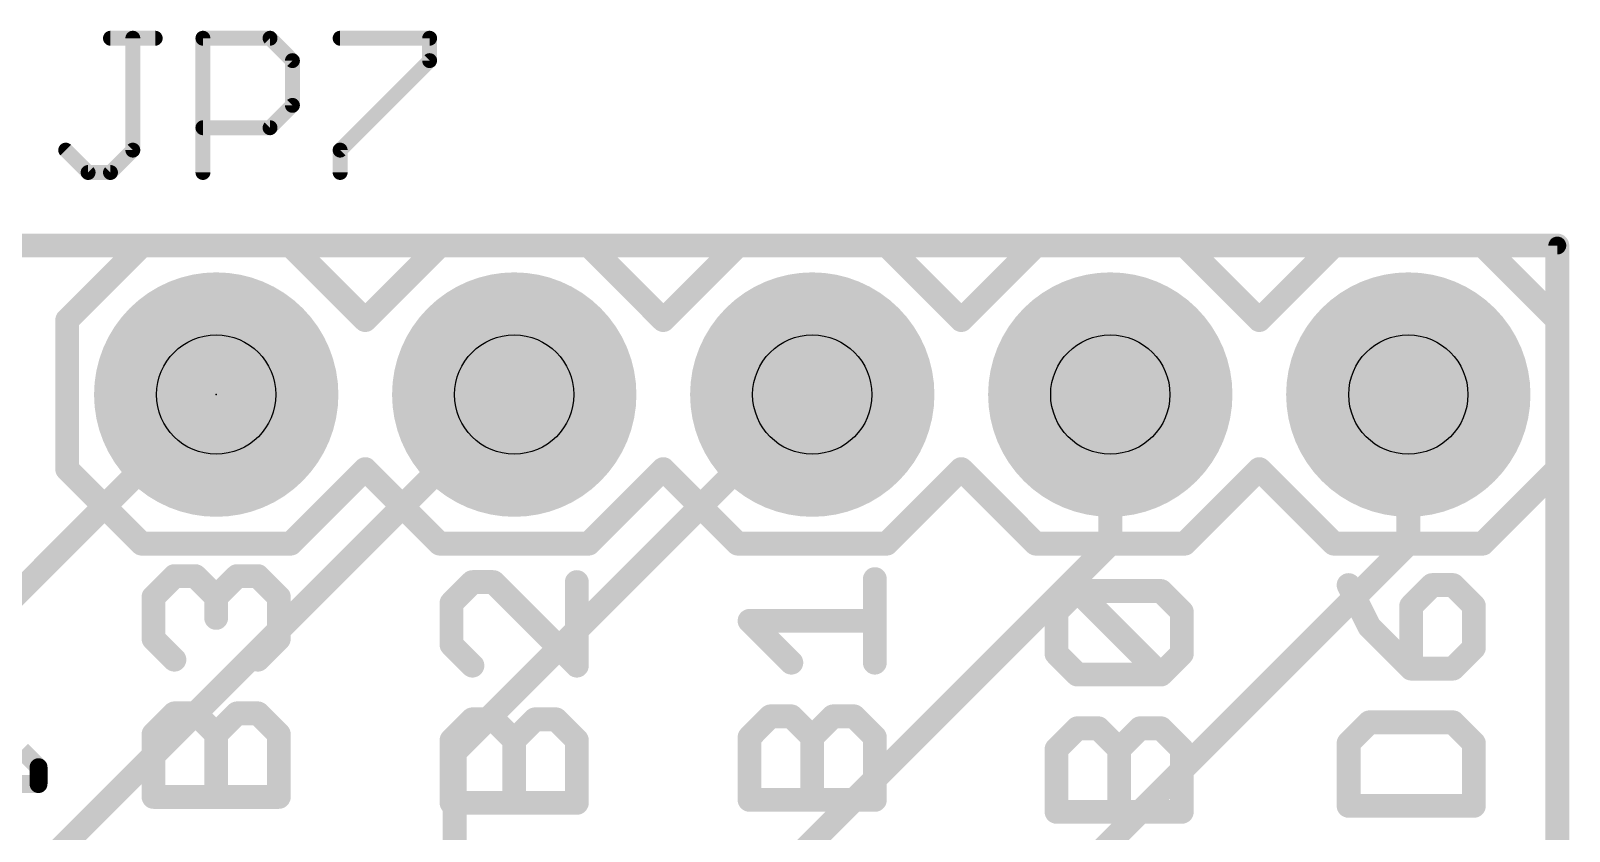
# Model space of a CAD drawing. Extents: x -98 to 45, y 0 to 29.
# Drawn here: x 30.17 to 43.28, y 19.14 to 25.96 of the extents above; entities that cross this region are included whole.
import ezdxf

# ---------------------------------------------------------------- set-up
doc = ezdxf.new("R2010")
doc.units = 0
for name, color, linetype in [('1', 12, 'CONTINUOUS'), ('16', 132, 'CONTINUOUS'), ('17', 110, 'CONTINUOUS'), ('20', 53, 'CONTINUOUS'), ('21', 53, 'CONTINUOUS'), ('23', 53, 'CONTINUOUS'), ('25', 253, 'CONTINUOUS'), ('29', 253, 'CONTINUOUS'), ('30', 253, 'CONTINUOUS'), ('44', 253, 'CONTINUOUS'), ('51', 53, 'CONTINUOUS')]:
    doc.layers.add(name, color=color, linetype=linetype)

# ---------------------------------------------------------------- blocks, each defined once
blk = doc.blocks.new('RECT')
blk.add_solid([(-0.5, -0.5), (0.5, -0.5), (-0.5, 0.5), (0.5, 0.5)])
blk = doc.blocks.new('ROUNDP')
at = {"const_width": 0.5}
blk.add_lwpolyline([(0, -0.25, 1), (0, 0.25, 1), (0, -0.25)], format="xyb", dxfattribs=at)

msp = doc.modelspace()

# ---------------------------------------------------------------- linework, layer by layer
at = {"layer": '1', "const_width": 0.2032}
for points in [[(0, 24.13), (43.18, 24.13)], [(15.24, 24.13), (43.18, 24.13)], [(43.18, 24.13), (43.18, 0)], [(43.18, 24.13), (43.18, 10.16)]]:
    msp.add_lwpolyline(points, dxfattribs=at)
at = {"layer": '1', "const_width": 0.1016}
for points in [[(43.2308, 24.13, 1), (43.1292, 24.13)], [(43.2308, 24.13, 1), (43.1292, 24.13)], [(43.18, 24.0792, 1), (43.18, 24.1808)], [(43.18, 24.0792, 1), (43.18, 24.1808)]]:
    msp.add_lwpolyline(points, format="xyb", dxfattribs=at)
at = {"layer": '16', "const_width": 0.2032}
for points in [[(0, 24.13), (43.18, 24.13)], [(43.18, 24.13), (43.18, 0)], [(31.75, 22.86), (27.813, 18.923)], [(34.29, 22.86), (29.972, 18.542)], [(33.782, 19.812), (36.83, 22.86)], [(39.37, 21.59), (39.37, 22.86)], [(41.91, 21.59), (41.91, 22.86)], [(35.56, 17.78), (39.37, 21.59)], [(36.83, 16.51), (41.91, 21.59)], [(33.782, 12.7), (33.782, 19.812)]]:
    msp.add_lwpolyline(points, dxfattribs=at)
at = {"layer": '16', "const_width": 0.1016}
for points in [[(43.2308, 24.13, 1), (43.1292, 24.13)], [(43.18, 24.0792, 1), (43.18, 24.1808)], [(31.7859, 22.8241, 1), (31.7141, 22.8959)], [(34.3259, 22.8241, 1), (34.2541, 22.8959)], [(36.8659, 22.8241, 1), (36.7941, 22.8959)], [(39.4208, 22.86, 1), (39.3192, 22.86)], [(41.9608, 22.86, 1), (41.8592, 22.86)], [(39.3192, 21.59, 1), (39.4208, 21.59)], [(39.4059, 21.5541, 1), (39.3341, 21.6259)], [(41.8592, 21.59, 1), (41.9608, 21.59)], [(41.9459, 21.5541, 1), (41.8741, 21.6259)], [(33.8328, 19.812, 1), (33.7312, 19.812)], [(33.7461, 19.8479, 1), (33.8179, 19.7761)]]:
    msp.add_lwpolyline(points, format="xyb", dxfattribs=at)
at = {"layer": '20', "const_width": 0.1524}
for points in [[(43.18, 24.13), (0, 24.13)], [(43.18, 0), (43.18, 24.13)]]:
    msp.add_lwpolyline(points, dxfattribs=at)
at = {"layer": '20', "const_width": 0.0762}
for points in [[(43.2181, 24.13, 1), (43.1419, 24.13)], [(43.18, 24.0919, 1), (43.18, 24.1681)]]:
    msp.add_lwpolyline(points, format="xyb", dxfattribs=at)
at = {"layer": '21'}
for points, const_width in [([(31.115, 24.13), (30.48, 23.495)], 0.2032), ([(31.115, 24.13), (32.385, 24.13)], 0.2032), ([(32.385, 24.13), (33.02, 23.495)], 0.2032), ([(33.02, 23.495), (33.655, 24.13)], 0.2032), ([(33.655, 24.13), (34.925, 24.13)], 0.2032), ([(34.925, 24.13), (35.56, 23.495)], 0.2032), ([(35.56, 23.495), (36.195, 24.13)], 0.2032), ([(36.195, 24.13), (37.465, 24.13)], 0.2032), ([(37.465, 24.13), (38.1, 23.495)], 0.2032), ([(38.735, 24.13), (38.1, 23.495)], 0.2032), ([(38.735, 24.13), (40.005, 24.13)], 0.2032), ([(40.005, 24.13), (40.64, 23.495)], 0.2032), ([(40.64, 23.495), (41.275, 24.13)], 0.2032), ([(41.275, 24.13), (42.545, 24.13)], 0.2032), ([(42.545, 24.13), (43.18, 23.495)], 0.2032), ([(30.48, 23.495), (30.48, 22.225)], 0.2032), ([(43.18, 23.495), (43.18, 22.225)], 0.2032), ([(30.48, 22.225), (31.115, 21.59)], 0.2032), ([(33.02, 22.225), (32.385, 21.59)], 0.2032), ([(33.655, 21.59), (33.02, 22.225)], 0.2032), ([(35.56, 22.225), (34.925, 21.59)], 0.2032), ([(36.195, 21.59), (35.56, 22.225)], 0.2032), ([(38.1, 22.225), (37.465, 21.59)], 0.2032), ([(38.1, 22.225), (38.735, 21.59)], 0.2032), ([(40.64, 22.225), (40.005, 21.59)], 0.2032), ([(41.275, 21.59), (40.64, 22.225)], 0.2032), ([(43.18, 22.225), (42.545, 21.59)], 0.2032), ([(32.385, 21.59), (31.115, 21.59)], 0.2032), ([(34.925, 21.59), (33.655, 21.59)], 0.2032), ([(37.465, 21.59), (36.195, 21.59)], 0.2032), ([(40.005, 21.59), (38.735, 21.59)], 0.2032), ([(42.545, 21.59), (41.275, 21.59)], 0.2032), ([(31.2157, 21.1353), (31.3936, 21.3132)], 0.2032), ([(31.3936, 21.3132), (31.5716, 21.3132)], 0.2032), ([(31.5716, 21.3132), (31.7495, 21.1353)], 0.2032), ([(31.7495, 21.1353), (31.9275, 21.3132)], 0.2032), ([(31.9275, 21.3132), (32.1055, 21.3132)], 0.2032), ([(32.1055, 21.3132), (32.2834, 21.1353)], 0.2032), ([(37.3634, 20.576), (37.3634, 21.2878)], 0.2032), ([(33.9336, 21.2624), (33.7557, 21.0845)], 0.2032), ([(34.1116, 21.2624), (33.9336, 21.2624)], 0.2032), ([(34.8234, 20.5506), (34.1116, 21.2624)], 0.2032), ([(34.8234, 21.2624), (34.8234, 20.5506)], 0.2032), ([(38.9119, 21.0083), (39.0898, 21.1862)], 0.2032), ([(39.0898, 21.1862), (39.8017, 21.1862)], 0.2032), ([(39.8017, 20.4744), (39.0898, 21.1862)], 0.2032), ([(39.8017, 21.1862), (39.9796, 21.0083)], 0.2032), ([(41.4011, 21.237), (41.579, 20.8811)], 0.2032), ([(42.1129, 21.237), (41.9349, 21.0591)], 0.2032), ([(42.2908, 21.237), (42.1129, 21.237)], 0.2032), ([(42.4688, 21.0591), (42.2908, 21.237)], 0.2032), ([(31.2157, 20.7793), (31.2157, 21.1353)], 0.2032), ([(31.7495, 21.1353), (31.7495, 20.9573)], 0.2032), ([(32.2834, 21.1353), (32.2834, 20.7793)], 0.2032), ([(33.7557, 21.0845), (33.7557, 20.7285)], 0.2032), ([(41.9349, 21.0591), (41.9349, 20.5252)], 0.2032), ([(42.4688, 20.7031), (42.4688, 21.0591)], 0.2032), ([(36.6516, 20.576), (36.2957, 20.9319)], 0.2032), ([(36.2957, 20.9319), (37.3634, 20.9319)], 0.2032), ([(38.9119, 20.6523), (38.9119, 21.0083)], 0.2032), ([(39.9796, 21.0083), (39.9796, 20.6523)], 0.2032), ([(41.579, 20.8811), (41.9349, 20.5252)], 0.2032), ([(31.3936, 20.6014), (31.2157, 20.7793)], 0.2032), ([(32.2834, 20.7793), (32.1055, 20.6014)], 0.2032), ([(33.7557, 20.7285), (33.9336, 20.5506)], 0.2032), ([(39.0898, 20.4744), (38.9119, 20.6523)], 0.2032), ([(39.9796, 20.6523), (39.8017, 20.4744)], 0.2032), ([(42.2908, 20.5252), (42.4688, 20.7031)], 0.2032), ([(41.9349, 20.5252), (42.2908, 20.5252)], 0.2032), ([(39.8017, 20.4744), (39.0898, 20.4744)], 0.2032), ([(31.2157, 19.9659), (31.3936, 20.1438)], 0.2032), ([(31.3936, 20.1438), (31.5716, 20.1438)], 0.2032), ([(31.5716, 20.1438), (31.7495, 19.9659)], 0.2032), ([(31.7495, 19.9659), (31.9275, 20.1438)], 0.2032), ([(31.9275, 20.1438), (32.1055, 20.1438)], 0.2032), ([(32.1055, 20.1438), (32.2834, 19.9659)], 0.2032), ([(33.7557, 19.9151), (33.9336, 20.093)], 0.2032), ([(33.9336, 20.093), (34.1116, 20.093)], 0.2032), ([(34.1116, 20.093), (34.2895, 19.9151)], 0.2032), ([(34.2895, 19.9151), (34.4675, 20.093)], 0.2032), ([(34.4675, 20.093), (34.6455, 20.093)], 0.2032), ([(34.6455, 20.093), (34.8234, 19.9151)], 0.2032), ([(36.2957, 19.9405), (36.4736, 20.1184)], 0.2032), ([(36.4736, 20.1184), (36.6516, 20.1184)], 0.2032), ([(36.6516, 20.1184), (36.8295, 19.9405)], 0.2032), ([(36.8295, 19.9405), (37.0075, 20.1184)], 0.2032), ([(37.0075, 20.1184), (37.1855, 20.1184)], 0.2032), ([(37.1855, 20.1184), (37.3634, 19.9405)], 0.2032), ([(31.2157, 19.432), (31.2157, 19.9659)], 0.2032), ([(31.7495, 19.432), (31.7495, 19.9659)], 0.2032), ([(32.2834, 19.9659), (32.2834, 19.432)], 0.2032), ([(38.9119, 19.8389), (39.0898, 20.0168)], 0.2032), ([(39.0898, 20.0168), (39.2678, 20.0168)], 0.2032), ([(39.2678, 20.0168), (39.4457, 19.8389)], 0.2032), ([(39.4457, 19.8389), (39.6237, 20.0168)], 0.2032), ([(39.6237, 20.0168), (39.8017, 20.0168)], 0.2032), ([(39.8017, 20.0168), (39.9796, 19.8389)], 0.2032), ([(41.579, 20.0676), (41.4011, 19.8897)], 0.2032), ([(42.2908, 20.0676), (41.579, 20.0676)], 0.2032), ([(42.4688, 19.8897), (42.2908, 20.0676)], 0.2032), ([(33.7557, 19.3812), (33.7557, 19.9151)], 0.2032), ([(34.2895, 19.3812), (34.2895, 19.9151)], 0.2032), ([(34.8234, 19.9151), (34.8234, 19.3812)], 0.2032), ([(36.2957, 19.4066), (36.2957, 19.9405)], 0.2032), ([(36.8295, 19.4066), (36.8295, 19.9405)], 0.2032), ([(37.3634, 19.9405), (37.3634, 19.4066)], 0.2032), ([(38.9119, 19.305), (38.9119, 19.8389)], 0.2032), ([(39.4457, 19.305), (39.4457, 19.8389)], 0.2032), ([(39.9796, 19.8389), (39.9796, 19.305)], 0.2032), ([(41.4011, 19.8897), (41.4011, 19.3558)], 0.2032), ([(42.4688, 19.3558), (42.4688, 19.8897)], 0.2032), ([(30.0918, 19.8294), (30.2358, 19.6854)], 0.1524), ([(30.2358, 19.6854), (30.2358, 19.5413)], 0.1524), ([(30.2358, 19.5413), (29.6596, 19.5413)], 0.1524), ([(32.2834, 19.432), (31.2157, 19.432)], 0.2032), ([(34.8234, 19.3812), (33.7557, 19.3812)], 0.2032), ([(37.3634, 19.4066), (36.2957, 19.4066)], 0.2032), ([(39.9796, 19.305), (38.9119, 19.305)], 0.2032), ([(41.4011, 19.3558), (42.4688, 19.3558)], 0.2032)]:
    msp.add_lwpolyline(points, dxfattribs=dict(at, const_width=const_width))
for points, const_width in [([(31.115, 24.1808, 1), (31.115, 24.0792)], 0.1016), ([(31.1509, 24.0941, 1), (31.0791, 24.1659)], 0.1016), ([(32.4209, 24.1659, 1), (32.3491, 24.0941)], 0.1016), ([(32.385, 24.0792, 1), (32.385, 24.1808)], 0.1016), ([(33.655, 24.1808, 1), (33.655, 24.0792)], 0.1016), ([(33.6909, 24.0941, 1), (33.6191, 24.1659)], 0.1016), ([(34.9609, 24.1659, 1), (34.8891, 24.0941)], 0.1016), ([(34.925, 24.0792, 1), (34.925, 24.1808)], 0.1016), ([(36.195, 24.1808, 1), (36.195, 24.0792)], 0.1016), ([(36.2309, 24.0941, 1), (36.1591, 24.1659)], 0.1016), ([(37.5009, 24.1659, 1), (37.4291, 24.0941)], 0.1016), ([(37.465, 24.0792, 1), (37.465, 24.1808)], 0.1016), ([(38.735, 24.1808, 1), (38.735, 24.0792)], 0.1016), ([(38.7709, 24.0941, 1), (38.6991, 24.1659)], 0.1016), ([(40.0409, 24.1659, 1), (39.9691, 24.0941)], 0.1016), ([(40.005, 24.0792, 1), (40.005, 24.1808)], 0.1016), ([(41.275, 24.1808, 1), (41.275, 24.0792)], 0.1016), ([(41.3109, 24.0941, 1), (41.2391, 24.1659)], 0.1016), ([(42.5809, 24.1659, 1), (42.5091, 24.0941)], 0.1016), ([(42.545, 24.0792, 1), (42.545, 24.1808)], 0.1016), ([(30.5308, 23.495, 1), (30.4292, 23.495)], 0.1016), ([(30.4441, 23.5309, 1), (30.5159, 23.4591)], 0.1016), ([(32.9841, 23.5309, 1), (33.0559, 23.4591)], 0.1016), ([(32.9841, 23.4591, 1), (33.0559, 23.5309)], 0.1016), ([(35.5241, 23.5309, 1), (35.5959, 23.4591)], 0.1016), ([(35.5241, 23.4591, 1), (35.5959, 23.5309)], 0.1016), ([(38.0641, 23.5309, 1), (38.1359, 23.4591)], 0.1016), ([(38.0641, 23.4591, 1), (38.1359, 23.5309)], 0.1016), ([(40.6041, 23.5309, 1), (40.6759, 23.4591)], 0.1016), ([(40.6041, 23.4591, 1), (40.6759, 23.5309)], 0.1016), ([(43.2308, 23.495, 1), (43.1292, 23.495)], 0.1016), ([(43.1441, 23.4591, 1), (43.2159, 23.5309)], 0.1016), ([(30.5159, 22.2609, 1), (30.4441, 22.1891)], 0.1016), ([(33.0559, 22.2609, 1), (32.9841, 22.1891)], 0.1016), ([(33.0559, 22.1891, 1), (32.9841, 22.2609)], 0.1016), ([(35.5959, 22.2609, 1), (35.5241, 22.1891)], 0.1016), ([(35.5959, 22.1891, 1), (35.5241, 22.2609)], 0.1016), ([(38.1359, 22.2609, 1), (38.0641, 22.1891)], 0.1016), ([(38.1359, 22.1891, 1), (38.0641, 22.2609)], 0.1016), ([(40.6759, 22.2609, 1), (40.6041, 22.1891)], 0.1016), ([(40.6759, 22.1891, 1), (40.6041, 22.2609)], 0.1016), ([(43.2159, 22.1891, 1), (43.1441, 22.2609)], 0.1016), ([(30.4292, 22.225, 1), (30.5308, 22.225)], 0.1016), ([(43.1292, 22.225, 1), (43.2308, 22.225)], 0.1016), ([(31.115, 21.6408, 1), (31.115, 21.5392)], 0.1016), ([(31.0791, 21.5541, 1), (31.1509, 21.6259)], 0.1016), ([(32.3491, 21.6259, 1), (32.4209, 21.5541)], 0.1016), ([(32.385, 21.5392, 1), (32.385, 21.6408)], 0.1016), ([(33.655, 21.6408, 1), (33.655, 21.5392)], 0.1016), ([(33.6191, 21.5541, 1), (33.6909, 21.6259)], 0.1016), ([(34.8891, 21.6259, 1), (34.9609, 21.5541)], 0.1016), ([(34.925, 21.5392, 1), (34.925, 21.6408)], 0.1016), ([(36.195, 21.6408, 1), (36.195, 21.5392)], 0.1016), ([(36.1591, 21.5541, 1), (36.2309, 21.6259)], 0.1016), ([(37.4291, 21.6259, 1), (37.5009, 21.5541)], 0.1016), ([(37.465, 21.5392, 1), (37.465, 21.6408)], 0.1016), ([(38.735, 21.6408, 1), (38.735, 21.5392)], 0.1016), ([(38.6991, 21.5541, 1), (38.7709, 21.6259)], 0.1016), ([(39.9691, 21.6259, 1), (40.0409, 21.5541)], 0.1016), ([(40.005, 21.5392, 1), (40.005, 21.6408)], 0.1016), ([(41.275, 21.6408, 1), (41.275, 21.5392)], 0.1016), ([(41.2391, 21.5541, 1), (41.3109, 21.6259)], 0.1016), ([(42.5091, 21.6259, 1), (42.5809, 21.5541)], 0.1016), ([(42.545, 21.5392, 1), (42.545, 21.6408)], 0.1016), ([(31.3936, 21.364, 1), (31.3936, 21.2624)], 0.1016), ([(31.4296, 21.2773, 1), (31.3577, 21.3491)], 0.1016), ([(31.6075, 21.3491, 1), (31.5357, 21.2773)], 0.1016), ([(31.5716, 21.2624, 1), (31.5716, 21.364)], 0.1016), ([(31.9275, 21.364, 1), (31.9275, 21.2624)], 0.1016), ([(31.9634, 21.2773, 1), (31.8916, 21.3491)], 0.1016), ([(32.1414, 21.3491, 1), (32.0695, 21.2773)], 0.1016), ([(32.1055, 21.2624, 1), (32.1055, 21.364)], 0.1016), ([(37.4142, 21.2878, 1), (37.3126, 21.2878)], 0.1016), ([(33.9336, 21.3132, 1), (33.9336, 21.2116)], 0.1016), ([(33.9696, 21.2265, 1), (33.8977, 21.2983)], 0.1016), ([(34.1475, 21.2983, 1), (34.0757, 21.2265)], 0.1016), ([(34.1116, 21.2116, 1), (34.1116, 21.3132)], 0.1016), ([(34.8742, 21.2624, 1), (34.7726, 21.2624)], 0.1016), ([(39.0898, 21.237, 1), (39.0898, 21.1354)], 0.1016), ([(39.1258, 21.2221, 1), (39.0539, 21.1503)], 0.1016), ([(39.1258, 21.1503, 1), (39.0539, 21.2221)], 0.1016), ([(39.8376, 21.2221, 1), (39.7657, 21.1503)], 0.1016), ([(39.8017, 21.1354, 1), (39.8017, 21.237)], 0.1016), ([(41.4465, 21.2597, 1), (41.3557, 21.2143)], 0.1016), ([(42.1129, 21.2878, 1), (42.1129, 21.1862)], 0.1016), ([(42.1488, 21.2011, 1), (42.077, 21.2729)], 0.1016), ([(42.3268, 21.2729, 1), (42.2549, 21.2011)], 0.1016), ([(42.2908, 21.1862, 1), (42.2908, 21.2878)], 0.1016), ([(31.2665, 21.1353, 1), (31.1649, 21.1353)], 0.1016), ([(31.1798, 21.1712, 1), (31.2516, 21.0993)], 0.1016), ([(31.8003, 21.1353, 1), (31.6987, 21.1353)], 0.1016), ([(31.7136, 21.1712, 1), (31.7855, 21.0993)], 0.1016), ([(31.7136, 21.0993, 1), (31.7855, 21.1712)], 0.1016), ([(32.3342, 21.1353, 1), (32.2326, 21.1353)], 0.1016), ([(32.2475, 21.0993, 1), (32.3193, 21.1712)], 0.1016), ([(33.8065, 21.0845, 1), (33.7049, 21.0845)], 0.1016), ([(33.7198, 21.1204, 1), (33.7916, 21.0485)], 0.1016), ([(41.9857, 21.0591, 1), (41.8841, 21.0591)], 0.1016), ([(41.899, 21.095, 1), (41.9709, 21.0231)], 0.1016), ([(42.5196, 21.0591, 1), (42.418, 21.0591)], 0.1016), ([(42.4329, 21.0231, 1), (42.5047, 21.095)], 0.1016), ([(31.6987, 20.9573, 1), (31.8003, 20.9573)], 0.1016), ([(36.3316, 20.9678, 1), (36.2598, 20.896)], 0.1016), ([(36.2957, 20.9827, 1), (36.2957, 20.8811)], 0.1016), ([(37.3634, 20.8811, 1), (37.3634, 20.9827)], 0.1016), ([(38.9627, 21.0083, 1), (38.8611, 21.0083)], 0.1016), ([(38.876, 21.0442, 1), (38.9478, 20.9723)], 0.1016), ([(40.0304, 21.0083, 1), (39.9288, 21.0083)], 0.1016), ([(39.9437, 20.9723, 1), (40.0155, 21.0442)], 0.1016), ([(41.615, 20.917, 1), (41.5431, 20.8452)], 0.1016), ([(31.2516, 20.8153, 1), (31.1798, 20.7434)], 0.1016), ([(32.3193, 20.7434, 1), (32.2475, 20.8153)], 0.1016), ([(41.5336, 20.8584, 1), (41.6245, 20.9038)], 0.1016), ([(31.1649, 20.7793, 1), (31.2665, 20.7793)], 0.1016), ([(32.2326, 20.7793, 1), (32.3342, 20.7793)], 0.1016), ([(33.7916, 20.7645, 1), (33.7198, 20.6926)], 0.1016), ([(33.7049, 20.7285, 1), (33.8065, 20.7285)], 0.1016), ([(38.9478, 20.6883, 1), (38.876, 20.6164)], 0.1016), ([(40.0155, 20.6164, 1), (39.9437, 20.6883)], 0.1016), ([(42.418, 20.7031, 1), (42.5196, 20.7031)], 0.1016), ([(42.5047, 20.6672, 1), (42.4329, 20.7391)], 0.1016), ([(31.3577, 20.5655, 1), (31.4296, 20.6373)], 0.1016), ([(32.0695, 20.6373, 1), (32.1414, 20.5655)], 0.1016), ([(33.8977, 20.5147, 1), (33.9696, 20.5865)], 0.1016), ([(34.7726, 20.5506, 1), (34.8742, 20.5506)], 0.1016), ([(34.7875, 20.5147, 1), (34.8593, 20.5865)], 0.1016), ([(36.6157, 20.5401, 1), (36.6875, 20.6119)], 0.1016), ([(37.3126, 20.576, 1), (37.4142, 20.576)], 0.1016), ([(38.8611, 20.6523, 1), (38.9627, 20.6523)], 0.1016), ([(39.9288, 20.6523, 1), (40.0304, 20.6523)], 0.1016), ([(41.9349, 20.576, 1), (41.9349, 20.4744)], 0.1016), ([(41.899, 20.4893, 1), (41.9709, 20.5611)], 0.1016), ([(42.2549, 20.5611, 1), (42.3268, 20.4893)], 0.1016), ([(42.2908, 20.4744, 1), (42.2908, 20.576)], 0.1016), ([(39.0898, 20.5252, 1), (39.0898, 20.4236)], 0.1016), ([(39.0539, 20.4385, 1), (39.1258, 20.5103)], 0.1016), ([(39.7657, 20.5103, 1), (39.8376, 20.4385)], 0.1016), ([(39.7657, 20.4385, 1), (39.8376, 20.5103)], 0.1016), ([(39.8017, 20.4236, 1), (39.8017, 20.5252)], 0.1016), ([(41.8841, 20.5252, 1), (41.9857, 20.5252)], 0.1016), ([(31.3936, 20.1946, 1), (31.3936, 20.093)], 0.1016), ([(31.4296, 20.1079, 1), (31.3577, 20.1797)], 0.1016), ([(31.6075, 20.1797, 1), (31.5357, 20.1079)], 0.1016), ([(31.5716, 20.093, 1), (31.5716, 20.1946)], 0.1016), ([(31.9275, 20.1946, 1), (31.9275, 20.093)], 0.1016), ([(31.9634, 20.1079, 1), (31.8916, 20.1797)], 0.1016), ([(32.1414, 20.1797, 1), (32.0695, 20.1079)], 0.1016), ([(32.1055, 20.093, 1), (32.1055, 20.1946)], 0.1016), ([(33.9336, 20.1438, 1), (33.9336, 20.0422)], 0.1016), ([(33.9696, 20.0571, 1), (33.8977, 20.1289)], 0.1016), ([(34.1475, 20.1289, 1), (34.0757, 20.0571)], 0.1016), ([(34.1116, 20.0422, 1), (34.1116, 20.1438)], 0.1016), ([(34.4675, 20.1438, 1), (34.4675, 20.0422)], 0.1016), ([(34.5034, 20.0571, 1), (34.4316, 20.1289)], 0.1016), ([(34.6814, 20.1289, 1), (34.6095, 20.0571)], 0.1016), ([(34.6455, 20.0422, 1), (34.6455, 20.1438)], 0.1016), ([(36.4736, 20.1692, 1), (36.4736, 20.0676)], 0.1016), ([(36.5096, 20.0825, 1), (36.4377, 20.1543)], 0.1016), ([(36.6875, 20.1543, 1), (36.6157, 20.0825)], 0.1016), ([(36.6516, 20.0676, 1), (36.6516, 20.1692)], 0.1016), ([(37.0075, 20.1692, 1), (37.0075, 20.0676)], 0.1016), ([(37.0434, 20.0825, 1), (36.9716, 20.1543)], 0.1016), ([(37.2214, 20.1543, 1), (37.1495, 20.0825)], 0.1016), ([(37.1855, 20.0676, 1), (37.1855, 20.1692)], 0.1016), ([(31.2665, 19.9659, 1), (31.1649, 19.9659)], 0.1016), ([(31.8003, 19.9659, 1), (31.6987, 19.9659)], 0.1016), ([(32.3342, 19.9659, 1), (32.2326, 19.9659)], 0.1016), ([(39.0898, 20.0676, 1), (39.0898, 19.966)], 0.1016), ([(39.1258, 19.9809, 1), (39.0539, 20.0527)], 0.1016), ([(39.3037, 20.0527, 1), (39.2319, 19.9809)], 0.1016), ([(39.2678, 19.966, 1), (39.2678, 20.0676)], 0.1016), ([(39.6237, 20.0676, 1), (39.6237, 19.966)], 0.1016), ([(39.6596, 19.9809, 1), (39.5878, 20.0527)], 0.1016), ([(39.8376, 20.0527, 1), (39.7657, 19.9809)], 0.1016), ([(39.8017, 19.966, 1), (39.8017, 20.0676)], 0.1016), ([(41.579, 20.1184, 1), (41.579, 20.0168)], 0.1016), ([(41.615, 20.0317, 1), (41.5431, 20.1035)], 0.1016), ([(42.3268, 20.1035, 1), (42.2549, 20.0317)], 0.1016), ([(42.2908, 20.0168, 1), (42.2908, 20.1184)], 0.1016), ([(31.1798, 20.0018, 1), (31.2516, 19.9299)], 0.1016), ([(31.7136, 20.0018, 1), (31.7855, 19.9299)], 0.1016), ([(31.7136, 19.9299, 1), (31.7855, 20.0018)], 0.1016), ([(32.2475, 19.9299, 1), (32.3193, 20.0018)], 0.1016), ([(33.8065, 19.9151, 1), (33.7049, 19.9151)], 0.1016), ([(33.7198, 19.951, 1), (33.7916, 19.8791)], 0.1016), ([(34.3403, 19.9151, 1), (34.2387, 19.9151)], 0.1016), ([(34.2536, 19.951, 1), (34.3255, 19.8791)], 0.1016), ([(34.2536, 19.8791, 1), (34.3255, 19.951)], 0.1016), ([(34.8742, 19.9151, 1), (34.7726, 19.9151)], 0.1016), ([(34.7875, 19.8791, 1), (34.8593, 19.951)], 0.1016), ([(36.3465, 19.9405, 1), (36.2449, 19.9405)], 0.1016), ([(36.2598, 19.9764, 1), (36.3316, 19.9045)], 0.1016), ([(36.8803, 19.9405, 1), (36.7787, 19.9405)], 0.1016), ([(36.7936, 19.9764, 1), (36.8655, 19.9045)], 0.1016), ([(36.7936, 19.9045, 1), (36.8655, 19.9764)], 0.1016), ([(37.4142, 19.9405, 1), (37.3126, 19.9405)], 0.1016), ([(37.3275, 19.9045, 1), (37.3993, 19.9764)], 0.1016), ([(38.9627, 19.8389, 1), (38.8611, 19.8389)], 0.1016), ([(39.4965, 19.8389, 1), (39.3949, 19.8389)], 0.1016), ([(40.0304, 19.8389, 1), (39.9288, 19.8389)], 0.1016), ([(41.4519, 19.8897, 1), (41.3503, 19.8897)], 0.1016), ([(41.3652, 19.9256, 1), (41.437, 19.8537)], 0.1016), ([(42.5196, 19.8897, 1), (42.418, 19.8897)], 0.1016), ([(42.4329, 19.8537, 1), (42.5047, 19.9256)], 0.1016), ([(38.876, 19.8748, 1), (38.9478, 19.8029)], 0.1016), ([(39.4098, 19.8748, 1), (39.4817, 19.8029)], 0.1016), ([(39.4098, 19.8029, 1), (39.4817, 19.8748)], 0.1016), ([(39.9437, 19.8029, 1), (40.0155, 19.8748)], 0.1016), ([(30.2739, 19.6854, 1), (30.1977, 19.6854)], 0.0762), ([(30.2089, 19.6584, 1), (30.2627, 19.7123)], 0.0762), ([(30.1977, 19.5413, 1), (30.2739, 19.5413)], 0.0762), ([(30.2358, 19.5032, 1), (30.2358, 19.5794)], 0.0762), ([(31.2157, 19.4828, 1), (31.2157, 19.3812)], 0.1016), ([(31.1649, 19.432, 1), (31.2665, 19.432)], 0.1016), ([(31.6987, 19.432, 1), (31.8003, 19.432)], 0.1016), ([(32.2326, 19.432, 1), (32.3342, 19.432)], 0.1016), ([(32.2834, 19.3812, 1), (32.2834, 19.4828)], 0.1016), ([(33.7557, 19.432, 1), (33.7557, 19.3304)], 0.1016), ([(33.7049, 19.3812, 1), (33.8065, 19.3812)], 0.1016), ([(34.2387, 19.3812, 1), (34.3403, 19.3812)], 0.1016), ([(34.7726, 19.3812, 1), (34.8742, 19.3812)], 0.1016), ([(34.8234, 19.3304, 1), (34.8234, 19.432)], 0.1016), ([(36.2957, 19.4574, 1), (36.2957, 19.3558)], 0.1016), ([(36.2449, 19.4066, 1), (36.3465, 19.4066)], 0.1016), ([(36.7787, 19.4066, 1), (36.8803, 19.4066)], 0.1016), ([(37.3126, 19.4066, 1), (37.4142, 19.4066)], 0.1016), ([(37.3634, 19.3558, 1), (37.3634, 19.4574)], 0.1016), ([(38.9119, 19.3558, 1), (38.9119, 19.2542)], 0.1016), ([(39.9796, 19.2542, 1), (39.9796, 19.3558)], 0.1016), ([(41.4011, 19.4066, 1), (41.4011, 19.305)], 0.1016), ([(41.3503, 19.3558, 1), (41.4519, 19.3558)], 0.1016), ([(42.418, 19.3558, 1), (42.5196, 19.3558)], 0.1016), ([(42.4688, 19.305, 1), (42.4688, 19.4066)], 0.1016), ([(38.8611, 19.305, 1), (38.9627, 19.305)], 0.1016), ([(39.3949, 19.305, 1), (39.4965, 19.305)], 0.1016), ([(39.9288, 19.305, 1), (40.0304, 19.305)], 0.1016)]:
    msp.add_lwpolyline(points, format="xyb", dxfattribs=dict(at, const_width=const_width))
at = {"layer": '23'}
msp.add_point((31.75, 22.86), dxfattribs=at)
at = {"layer": '25', "const_width": 0.127}
for points in [[(30.8486, 25.8963), (31.23, 25.8963)], [(31.0393, 24.943), (31.0393, 25.8963)], [(31.6367, 24.7523), (31.6367, 25.8963)], [(31.6367, 25.8963), (32.2087, 25.8963)], [(32.2087, 25.8963), (32.3993, 25.7056)], [(32.8061, 25.8963), (33.5687, 25.8963)], [(33.5687, 25.8963), (33.5687, 25.7056)], [(32.3993, 25.7056), (32.3993, 25.3243)], [(33.5687, 25.7056), (32.8061, 24.943)], [(32.3993, 25.3243), (32.2087, 25.1336)], [(32.2087, 25.1336), (31.6367, 25.1336)], [(30.4673, 24.943), (30.658, 24.7523)], [(30.8486, 24.7523), (31.0393, 24.943)], [(32.8061, 24.943), (32.8061, 24.7523)], [(30.658, 24.7523), (30.8486, 24.7523)]]:
    msp.add_lwpolyline(points, dxfattribs=at)
at = {"layer": '25', "const_width": 0.0635}
for points in [[(30.8486, 25.928, 1), (30.8486, 25.8645)], [(31.071, 25.8963, 1), (31.0075, 25.8963)], [(31.23, 25.8645, 1), (31.23, 25.928)], [(31.6684, 25.8963, 1), (31.6049, 25.8963)], [(31.6367, 25.928, 1), (31.6367, 25.8645)], [(32.2311, 25.9187, 1), (32.1862, 25.8738)], [(32.2087, 25.8645, 1), (32.2087, 25.928)], [(32.8061, 25.928, 1), (32.8061, 25.8645)], [(33.6005, 25.8963, 1), (33.537, 25.8963)], [(33.5687, 25.8645, 1), (33.5687, 25.928)], [(32.4311, 25.7056, 1), (32.3676, 25.7056)], [(32.3769, 25.6832, 1), (32.4218, 25.7281)], [(33.537, 25.7056, 1), (33.6005, 25.7056)], [(33.5912, 25.6832, 1), (33.5463, 25.7281)], [(32.3676, 25.3243, 1), (32.4311, 25.3243)], [(32.4218, 25.3018, 1), (32.3769, 25.3467)], [(31.6367, 25.1654, 1), (31.6367, 25.1019)], [(32.1862, 25.1561, 1), (32.2311, 25.1112)], [(32.2087, 25.1019, 1), (32.2087, 25.1654)], [(30.4898, 24.9654, 1), (30.4448, 24.9205)], [(31.0075, 24.943, 1), (31.071, 24.943)], [(31.0617, 24.9205, 1), (31.0168, 24.9654)], [(32.8378, 24.943, 1), (32.7743, 24.943)], [(32.7836, 24.9654, 1), (32.8285, 24.9205)], [(30.658, 24.7841, 1), (30.658, 24.7206)], [(30.6355, 24.7298, 1), (30.6804, 24.7748)], [(30.8262, 24.7748, 1), (30.8711, 24.7298)], [(30.8486, 24.7206, 1), (30.8486, 24.7841)], [(31.6049, 24.7523, 1), (31.6684, 24.7523)], [(32.7743, 24.7523, 1), (32.8378, 24.7523)]]:
    msp.add_lwpolyline(points, format="xyb", dxfattribs=at)
at = {"layer": '44'}
for centre in [(31.75, 22.86), (34.29, 22.86), (36.83, 22.86), (39.37, 22.86), (41.91, 22.86)]:
    msp.add_circle(centre, 0.508, dxfattribs=at)

# ---------------------------------------------------------------- block references
at = {"layer": '17', "rotation": 90}
for p, xscale, yscale in [((31.75, 22.86), 1.8796, 1.8796), ((31.75, 22.86), 1.8796, 1.8796), ((34.29, 22.86), 1.8796, 1.8796), ((34.29, 22.86), 1.8796, 1.8796), ((36.83, 22.86), 1.8796, 1.8796), ((36.83, 22.86), 1.8796, 1.8796), ((39.37, 22.86), 1.8796, 1.8796), ((39.37, 22.86), 1.8796, 1.8796), ((41.91, 22.86), 1.8796, 1.8796), ((41.91, 22.86), 1.8796, 1.8796), ((31.75, 22.86), 1.524, 1.524), ((31.75, 22.86), 1.524, 1.524), ((34.29, 22.86), 1.524, 1.524), ((34.29, 22.86), 1.524, 1.524), ((36.83, 22.86), 1.524, 1.524), ((36.83, 22.86), 1.524, 1.524), ((39.37, 22.86), 1.524, 1.524), ((39.37, 22.86), 1.524, 1.524), ((41.91, 22.86), 1.524, 1.524), ((41.91, 22.86), 1.524, 1.524)]:
    msp.add_blockref('ROUNDP', p, dxfattribs=dict(at, xscale=xscale, yscale=yscale))
at = {"layer": '29', "xscale": 2.0828, "yscale": 2.0828, "rotation": 90}
for p in [(31.75, 22.86), (34.29, 22.86), (36.83, 22.86), (39.37, 22.86), (41.91, 22.86)]:
    msp.add_blockref('ROUNDP', p, dxfattribs=at)
at = {"layer": '30', "xscale": 2.0828, "yscale": 2.0828, "rotation": 90}
for p in [(31.75, 22.86), (34.29, 22.86), (36.83, 22.86), (39.37, 22.86), (41.91, 22.86)]:
    msp.add_blockref('ROUNDP', p, dxfattribs=at)
at = {"layer": '51', "xscale": 0.508, "yscale": 0.508}
for p in [(31.75, 22.86), (34.29, 22.86), (36.83, 22.86), (39.37, 22.86), (41.91, 22.86)]:
    msp.add_blockref('RECT', p, dxfattribs=at)

doc.saveas('drawing.dxf')
